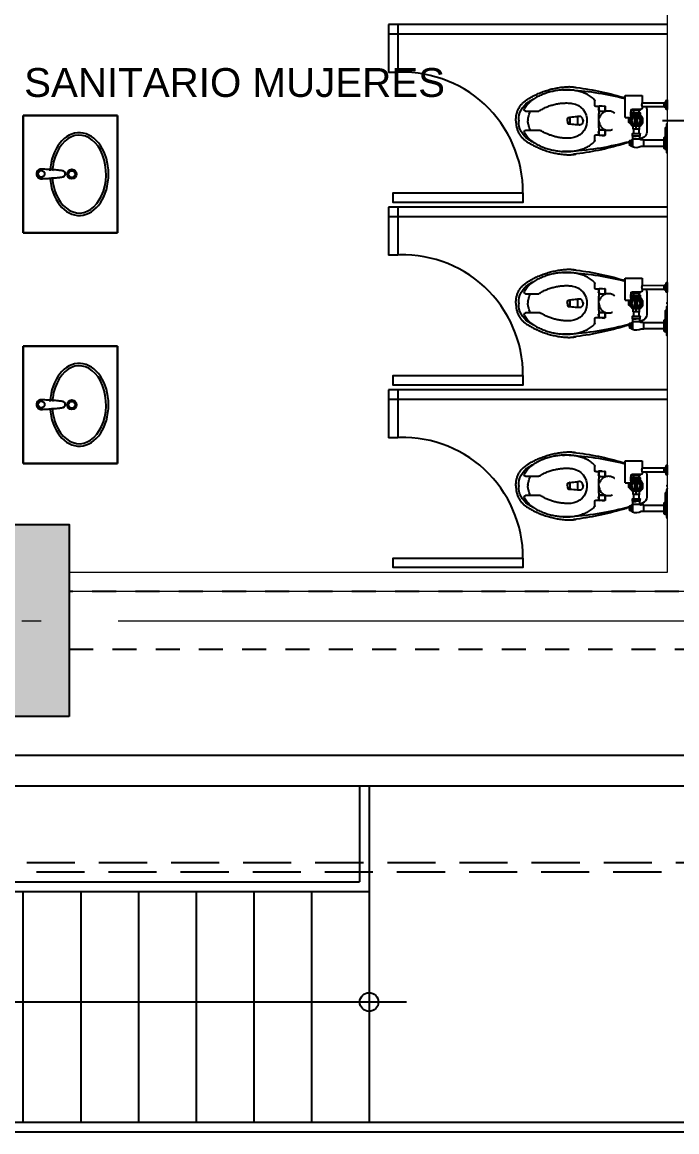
# Model space of a CAD drawing. Header units: metres. Extents: x -22 to 564, y 0 to 143.
# Drawn here: x 312.54 to 315.95, y 31.37 to 37.14 of the extents above; entities that cross this region are included whole.
import ezdxf

# ---------------------------------------------------------------- set-up
doc = ezdxf.new("R2010")
doc.units = ezdxf.units.M
for name, pattern in [('EJES630', [6.3, 5.5, -0.4, 0, -0.4]), ('XREF 3N NEURO-ONCOLOGIA$0$DASHED2', [0.375, 0.25, -0.125]), ('XREF 3N NEURO-ONCOLOGIA$0$HIDDEN2', [0.1875, 0.125, -0.0625])]:
    doc.linetypes.add(name, pattern=pattern)
doc.layers.add('EJES', color=11, linetype='EJES630', lineweight=0)
doc.layers.add('XREF 3N NEURO-ONCOLOGIA$0$MUROS DE TABLAROCA', color=150, linetype='Continuous', lineweight=13)
for name, color, linetype in [('TEXTO', 7, 'Continuous'), ('XREF 3N NEURO-ONCOLOGIA$0$-CG-M-WALL', 7, 'Continuous'), ('XREF 3N NEURO-ONCOLOGIA$0$CANCELES', 1, 'Continuous'), ('XREF 3N NEURO-ONCOLOGIA$0$COLUMNAS', 6, 'Continuous'), ('XREF 3N NEURO-ONCOLOGIA$0$CONTRAVENTEOS', 6, 'XREF 3N NEURO-ONCOLOGIA$0$HIDDEN2'), ('XREF 3N NEURO-ONCOLOGIA$0$ELEVADOR Y ESC', 8, 'Continuous'), ('XREF 3N NEURO-ONCOLOGIA$0$LAMINA MULTIPERFORADA', 9, 'Continuous'), ('XREF 3N NEURO-ONCOLOGIA$0$MOBILIARIO FIJO', 40, 'Continuous'), ('XREF 3N NEURO-ONCOLOGIA$0$NOVIDESA', 11, 'Continuous')]:
    doc.layers.add(name, color=color, linetype=linetype)
doc.styles.add('100 LOCALES 25', font='arial.ttf', dxfattribs={"height": 0.25})

# ---------------------------------------------------------------- blocks, each defined once
blk = doc.blocks.new('XREF 3N NEURO-ONCOLOGIA$0$C-1')
at = {"layer": 'XREF 3N NEURO-ONCOLOGIA$0$-CG-M-WALL', "true_color": 0x636466}
h = blk.add_hatch(color=251, dxfattribs=at)
h.dxf.hatch_style = 1
h.paths.add_polyline_path([(-0.5, -0.5), (-0.5, 0.5), (0.5, 0.5), (0.5, -0.5)])
blk.add_lwpolyline([(-0.5, -0.5), (-0.5, 0.5), (0.5, 0.5), (0.5, -0.5)], close=True)
blk = doc.blocks.new('XREF 3N NEURO-ONCOLOGIA$0$XR-00$0$TZF-1-310')
for p, q in [((0, 0.0034), (0, -0.0034)), ((0.107, 0), (0.0582, 0)), ((-0.0197, -0.0022), (-0.0141, -0.0008)), ((-0.0034, 0), (0.0034, 0)), ((0.0575, -0.0007), (0.0576, -0.0026)), ((0.0575, -0.0007), (0.1078, -0.0007)), ((0.0585, -0.0037), (0.069, -0.0067)), ((0.069, -0.0067), (0.0964, -0.0067)), ((0.0705, -0.0086), (0.0708, -0.0154)), ((0.0708, -0.0154), (0.0946, -0.0154)), ((0.0736, -0.1306), (0.0736, -0.0154)), ((0.0918, -0.0155), (0.0917, -0.1306)), ((0.0946, -0.0154), (0.0948, -0.0086)), ((0.0964, -0.0067), (0.1066, -0.0038)), ((0.1072, 0), (0.107, 0)), ((0.1078, -0.0025), (0.1078, -0.0007)), ((-0.0587, -0.1062), (-0.0589, -0.1062)), ((0.0587, -0.1062), (-0.0587, -0.1062)), ((0.0587, -0.1062), (0.0589, -0.1062)), ((-0.0958, -0.1423), (-0.0805, -0.1423)), ((-0.082, -0.1612), (-0.0802, -0.1612)), ((-0.082, -0.1612), (-0.0815, -0.1789)), ((-0.0805, -0.1423), (-0.08, -0.1433)), ((-0.0805, -0.1423), (-0.0801, -0.1593)), ((-0.0802, -0.1612), (-0.0801, -0.1682)), ((-0.0801, -0.1593), (-0.08, -0.1645)), ((-0.0801, -0.1682), (-0.08, -0.1743)), ((-0.08, -0.1433), (-0.08, -0.1403)), ((-0.08, -0.1403), (-0.0684, -0.1403)), ((-0.08, -0.1433), (-0.08, -0.1809)), ((-0.08, -0.1645), (-0.08, -0.1732)), ((-0.0663, -0.1424), (-0.0663, -0.1461)), ((-0.0446, -0.1606), (-0.0284, -0.1606)), ((-0.0233, -0.1591), (-0.0175, -0.145)), ((-0.0175, -0.1762), (-0.0233, -0.1621)), ((-0.0175, -0.165), (-0.0175, -0.1562)), ((-0.0174, -0.1563), (-0.0174, -0.1649)), ((-0.0154, -0.1429), (-0.0019, -0.1373)), ((-0.013, -0.1295), (-0.013, -0.1264)), ((-0.013, -0.1295), (-0.013, -0.1336)), ((-0.0127, -0.1264), (-0.0127, -0.1292)), ((-0.0086, -0.1264), (-0.0086, -0.1292)), ((-0.004, -0.1264), (-0.004, -0.1292)), ((0.0024, -0.1373), (0.0149, -0.1425)), ((0.0044, -0.1264), (0.0044, -0.1292)), ((0.009, -0.1264), (0.009, -0.1292)), ((0.0101, -0.1336), (0.0245, -0.1336)), ((0.0131, -0.1264), (0.0131, -0.1292)), ((0.0134, -0.1336), (0.0134, -0.1264)), ((0.0178, -0.1563), (0.0178, -0.1649)), ((0.0179, -0.145), (0.0233, -0.1579)), ((0.0179, -0.165), (0.0179, -0.1562)), ((0.0238, -0.1621), (0.0182, -0.1757)), ((0.027, -0.1406), (0.0268, -0.1376)), ((0.0276, -0.1396), (0.0276, -0.1521)), ((0.0276, -0.1431), (0.0287, -0.1431)), ((0.0276, -0.1781), (0.0276, -0.1691)), ((0.0276, -0.1691), (0.0276, -0.1816)), ((0.0287, -0.1431), (0.0294, -0.1781)), ((0.0287, -0.1431), (0.0292, -0.1439)), ((0.0296, -0.1701), (0.0292, -0.1439)), ((0.0292, -0.1439), (0.0294, -0.1439)), ((0.0294, -0.1439), (0.0298, -0.1431)), ((0.0294, -0.1439), (0.03, -0.1773)), ((0.0298, -0.1773), (0.0296, -0.1701)), ((0.0304, -0.1781), (0.0298, -0.1431)), ((0.0298, -0.1431), (0.03, -0.1431)), ((0.03, -0.1431), (0.0306, -0.1781)), ((0.03, -0.1431), (0.03, -0.1431)), ((0.03, -0.1431), (0.0304, -0.1439)), ((0.0304, -0.1439), (0.0308, -0.1622)), ((0.0304, -0.1439), (0.0306, -0.1439)), ((0.0306, -0.1439), (0.031, -0.1433)), ((0.0306, -0.1439), (0.0308, -0.1498)), ((0.0308, -0.1498), (0.0309, -0.1593)), ((0.0308, -0.1622), (0.0309, -0.1703)), ((0.0309, -0.1593), (0.0309, -0.1605)), ((0.0309, -0.1605), (0.0309, -0.162)), ((0.0309, -0.162), (0.031, -0.1637)), ((0.0309, -0.1703), (0.0309, -0.1724)), ((0.0732, -0.1305), (0.0664, -0.1305)), ((0.131, -0.1305), (0.0921, -0.1305)), ((0.131, -0.2187), (0.131, -0.1305)), ((-0.1331, -0.1809), (-0.1338, -0.1805)), ((-0.1331, -0.181), (-0.1331, -0.181)), ((-0.1331, -0.181), (-0.133, -0.181)), ((-0.133, -0.181), (-0.1329, -0.181)), ((-0.1329, -0.1837), (-0.133, -0.1814)), ((-0.133, -0.1814), (-0.0996, -0.1814)), ((-0.1329, -0.181), (-0.1319, -0.181)), ((-0.1329, -0.1837), (-0.0999, -0.1837)), ((-0.1302, -0.1867), (-0.1329, -0.1837)), ((-0.1319, -0.181), (-0.1269, -0.1809)), ((-0.1026, -0.1867), (-0.1302, -0.1867)), ((-0.1302, -0.1867), (-0.1301, -0.1933)), ((-0.1287, -0.1946), (-0.104, -0.1946)), ((-0.1269, -0.1809), (-0.1141, -0.1807)), ((-0.1141, -0.1807), (-0.1105, -0.1806)), ((-0.1109, -0.1952), (-0.1109, -0.1949)), ((-0.1105, -0.1806), (-0.1008, -0.1805)), ((-0.1028, -0.1933), (-0.1026, -0.1867)), ((-0.0999, -0.1837), (-0.1026, -0.1867)), ((-0.1008, -0.1805), (-0.1002, -0.1805)), ((-0.0998, -0.1814), (-0.0999, -0.1837)), ((-0.0996, -0.1805), (-0.0989, -0.1809)), ((-0.0996, -0.1814), (-0.0989, -0.181)), ((-0.0958, -0.1789), (-0.0815, -0.1789)), ((-0.0815, -0.1789), (-0.0807, -0.1775)), ((-0.0807, -0.1775), (-0.0806, -0.1775)), ((-0.0806, -0.1775), (-0.08, -0.1785)), ((-0.08, -0.1732), (-0.08, -0.1742)), ((-0.08, -0.1809), (-0.0684, -0.1809)), ((-0.0663, -0.1789), (-0.0663, -0.1751)), ((-0.0446, -0.1751), (-0.0446, -0.1777)), ((-0.0446, -0.1777), (-0.0229, -0.1776)), ((-0.0154, -0.1783), (-0.0013, -0.1842)), ((-0.0126, -0.1946), (-0.0126, -0.1919)), ((-0.0075, -0.1946), (-0.0075, -0.1919)), ((-0.0031, -0.1946), (-0.0031, -0.1919)), ((0.0022, -0.1839), (0.0158, -0.1783)), ((0.0058, -0.1946), (0.0058, -0.1919)), ((0.0097, -0.1946), (0.0097, -0.1919)), ((0.0101, -0.1876), (0.0245, -0.1876)), ((0.0134, -0.1919), (0.0134, -0.1876)), ((0.0134, -0.1946), (0.0134, -0.1919)), ((0.0162, -0.2187), (0.0162, -0.1879)), ((0.0162, -0.1879), (0.021, -0.1879)), ((0.0162, -0.2187), (0.131, -0.2187)), ((0.0201, -0.1879), (0.0205, -0.1876)), ((0.0209, -0.1879), (0.0213, -0.1876)), ((0.0267, -0.1839), (0.027, -0.1806)), ((0.0294, -0.1781), (0.0276, -0.1781)), ((0.0294, -0.1781), (0.0298, -0.1773)), ((0.0298, -0.1773), (0.03, -0.1773)), ((0.03, -0.1773), (0.0304, -0.1781)), ((0.0304, -0.1781), (0.0306, -0.1781)), ((0.0306, -0.1781), (0.031, -0.1774)), ((0.0517, -0.1879), (0.0554, -0.1879)), ((-0.0763, -0.3379), (-0.0765, -0.3256)), ((-0.0763, -0.3255), (-0.0763, -0.3536)), ((-0.0729, -0.3219), (-0.0727, -0.3219)), ((-0.0726, -0.3219), (-0.0679, -0.3219)), ((-0.0509, -0.3222), (-0.0726, -0.3219)), ((-0.0679, -0.3219), (-0.0561, -0.3219)), ((-0.0561, -0.3219), (-0.0511, -0.3219)), ((-0.0481, -0.353), (-0.0473, -0.326)), ((-0.0476, -0.3384), (-0.0479, -0.353)), ((0.0476, -0.3381), (0.0475, -0.3258)), ((0.0476, -0.3258), (0.0476, -0.353)), ((0.0511, -0.3221), (0.0512, -0.3221)), ((0.0513, -0.3221), (0.0561, -0.3221)), ((0.0731, -0.3224), (0.0513, -0.3221)), ((0.0561, -0.3221), (0.0679, -0.3221)), ((0.0679, -0.3221), (0.0729, -0.3221)), ((0.0759, -0.3542), (0.0767, -0.3262)), ((0.0763, -0.3386), (0.0761, -0.3539)), ((-0.1069, -0.3779), (-0.1063, -0.3779)), ((-0.1047, -0.377), (-0.1046, -0.3768)), ((-0.1029, -0.3758), (-0.1024, -0.3758)), ((-0.1024, -0.3758), (-0.0787, -0.3758)), ((-0.0763, -0.3536), (-0.056, -0.3539)), ((-0.0761, -0.3536), (-0.0761, -0.3536)), ((-0.0752, -0.3536), (-0.0761, -0.3536)), ((-0.0761, -0.3536), (-0.0761, -0.3538)), ((-0.0761, -0.3538), (-0.0761, -0.3539)), ((-0.0735, -0.3627), (-0.0761, -0.3539)), ((-0.0752, -0.3536), (-0.0752, -0.3536)), ((-0.0752, -0.3536), (-0.0729, -0.3536)), ((-0.0742, -0.3721), (-0.0742, -0.3698)), ((-0.0735, -0.3636), (-0.0735, -0.3598)), ((-0.0693, -0.3562), (-0.056, -0.3563)), ((-0.056, -0.353), (-0.0373, -0.353)), ((-0.056, -0.353), (-0.056, -0.3563)), ((-0.0364, -0.3539), (-0.0364, -0.3562)), ((0.0364, -0.3562), (0.0364, -0.3539)), ((0.0373, -0.353), (0.0551, -0.353)), ((0.056, -0.3539), (0.056, -0.3562)), ((0.056, -0.3539), (0.0759, -0.3542)), ((0.0761, -0.3541), (0.0735, -0.3629)), ((0.0735, -0.3598), (0.0735, -0.3636)), ((0.0742, -0.3698), (0.0742, -0.3721)), ((0.0761, -0.3539), (0.0759, -0.3539)), ((0.0761, -0.354), (0.0761, -0.3539)), ((0.0761, -0.3541), (0.0761, -0.354)), ((0.0787, -0.3758), (0.1024, -0.3758)), ((0.1024, -0.3758), (0.1029, -0.3758)), ((0.1069, -0.3779), (0.1052, -0.3779)), ((-0.0026, -0.4379), (-0.0058, -0.4387)), ((0.0058, -0.4387), (-0.0058, -0.4387)), ((0.0026, -0.4379), (0.0058, -0.4387)), ((-0.0907, -0.5014), (-0.0907, -0.5014)), ((0.0216, -0.4666), (-0.0216, -0.4666)), ((0.0181, -0.5057), (-0.0181, -0.5057)), ((-0.0176, -0.5057), (-0.0171, -0.5081)), ((0, -0.5182), (0, -0.5191)), ((0.0176, -0.5057), (0.0171, -0.5081)), ((-0.0501, -0.6597), (-0.0501, -0.7362)), ((0.0501, -0.7362), (0.0501, -0.6674)), ((-0.0062, -0.724), (0, -0.724)), ((0.0062, -0.724), (0, -0.724))]:
    blk.add_line(p, q)
for points in [[(-0.169, -0.0008), (-0.1688, 0)], [(-0.1688, 0), (-0.0143, 0)], [(-0.169, -0.0008), (-0.1634, -0.0022)], [(-0.1686, -0.0008), (-0.0145, -0.0008)], [(-0.1634, -0.0022), (-0.0197, -0.0022)], [(-0.152, -0.0025), (-0.1464, -0.0081)], [(-0.1473, -0.013), (-0.1477, -0.0069)], [(-0.1452, -0.015), (-0.0876, -0.015)], [(-0.145, -0.0087), (-0.0382, -0.0087)], [(-0.0855, -0.013), (-0.0853, -0.0087)], [(-0.0367, -0.0081), (-0.0312, -0.0025)], [(-0.0141, -0.0008), (-0.0143, 0)], [(-0.1318, -0.1231), (-0.1338, -0.1231), (-0.1338, -0.135)], [(-0.101, -0.1231), (-0.099, -0.1231), (-0.099, -0.135)], [(-0.0967, -0.1399), (-0.0965, -0.1403)], [(-0.0958, -0.1412), (-0.0958, -0.1789), (-0.0958, -0.1799)], [(-0.0807, -0.1775), (-0.0811, -0.168), (-0.0812, -0.1612)], [(-0.0446, -0.1461), (-0.0446, -0.1435), (-0.0228, -0.1434)], [(-0.0149, -0.1632), (-0.0149, -0.1579), (-0.0132, -0.1579), (-0.0132, -0.1598), (-0.0116, -0.1598), (-0.0116, -0.1579), (-0.0099, -0.1579), (-0.0099, -0.1632), (-0.0116, -0.1632), (-0.0116, -0.1613), (-0.0132, -0.1613), (-0.0132, -0.1632), (-0.0149, -0.1632)], [(-0.0137, -0.1355), (-0.0135, -0.1336), (-0.0096, -0.1336)], [(-0.0074, -0.1618), (-0.0045, -0.1618), (-0.0045, -0.1632), (-0.0091, -0.1632), (-0.0091, -0.1579), (-0.0045, -0.1579), (-0.0045, -0.1593), (-0.0074, -0.1593), (-0.0074, -0.1618)], [(-0.0074, -0.1612), (-0.005, -0.1612), (-0.005, -0.1599)], [(-0.0039, -0.1579), (-0.0023, -0.1579), (-0.0023, -0.1618), (-0.0002, -0.1618), (-0.0002, -0.1632), (-0.0039, -0.1632), (-0.0039, -0.1579)], [(-0.0008, -0.1579), (0.0008, -0.1579), (0.0018, -0.1612), (0.0027, -0.1579), (0.0043, -0.1579), (0.0027, -0.1632), (0.0008, -0.1632), (-0.0008, -0.1579)], [(0.0064, -0.1618), (0.0093, -0.1618), (0.0093, -0.1632), (0.0048, -0.1632), (0.0048, -0.1579), (0.0093, -0.1579), (0.0093, -0.1593), (0.0064, -0.1593), (0.0064, -0.1618)], [(0.0064, -0.1612), (0.0089, -0.1612), (0.0089, -0.1599)], [(0.0097, -0.1632), (0.0114, -0.1606), (0.0097, -0.1579), (0.0116, -0.1579), (0.0124, -0.1592), (0.0132, -0.1579), (0.0151, -0.1579), (0.0134, -0.1606), (0.0151, -0.1632), (0.0132, -0.1632), (0.0124, -0.1619), (0.0116, -0.1632), (0.0097, -0.1632)], [(0.053, -0.1489), (0.053, -0.1417), (0.0573, -0.1417), (0.0573, -0.1384), (0.0587, -0.1384), (0.0587, -0.1828), (0.0573, -0.1828), (0.0573, -0.1795), (0.053, -0.1795), (0.053, -0.1723), (0.0573, -0.1723), (0.0573, -0.1489), (0.053, -0.1489), (0.053, -0.1723)], [(0.0587, -0.1833), (0.0594, -0.1793), (0.0599, -0.1585), (0.0594, -0.1419), (0.059, -0.1387), (0.0587, -0.1379)], [(-0.0965, -0.1805), (-0.1363, -0.1805)], [(-0.133, -0.1814), (-0.1338, -0.1814), (-0.1331, -0.181), (-0.1331, -0.1809), (-0.1331, -0.1809), (-0.1331, -0.1809), (-0.1331, -0.1809), (-0.1331, -0.1809), (-0.1331, -0.1808), (-0.1331, -0.1808), (-0.1331, -0.1808), (-0.133, -0.1808), (-0.133, -0.1808), (-0.1329, -0.1808), (-0.1329, -0.1808), (-0.1328, -0.1808), (-0.1326, -0.1808), (-0.1322, -0.1808), (-0.1313, -0.1808), (-0.1297, -0.1807), (-0.1275, -0.1807), (-0.1236, -0.1806), (-0.1168, -0.1806), (-0.1117, -0.1805), (-0.1093, -0.1805), (-0.1093, -0.1805)], [(-0.0989, -0.1809), (-0.0989, -0.1809), (-0.0989, -0.1809), (-0.0989, -0.1809), (-0.0989, -0.1809), (-0.0989, -0.1809), (-0.099, -0.1809), (-0.099, -0.1809), (-0.099, -0.1809), (-0.099, -0.1809), (-0.0992, -0.1809), (-0.0998, -0.1809), (-0.1026, -0.181), (-0.1045, -0.181), (-0.1092, -0.1811), (-0.1162, -0.1812), (-0.1277, -0.1813), (-0.1297, -0.1813), (-0.1314, -0.1814), (-0.1325, -0.1814), (-0.1332, -0.1814), (-0.1334, -0.1814)], [(-0.1219, -0.1952), (-0.1219, -0.1949)], [(0.0212, -0.188), (0.0212, -0.1879), (0.0514, -0.1879), (0.0514, -0.1879)]]:
    blk.add_lwpolyline(points)
for points in [[(-0.1318, -0.015), (-0.101, -0.015), (-0.101, -0.1231), (-0.1318, -0.1231)], [(-0.0663, -0.1461), (-0.0446, -0.1461), (-0.0446, -0.1751), (-0.0663, -0.1751)], [(-0.013, -0.1264), (0.0134, -0.1264), (0.0134, -0.1292), (-0.013, -0.1292)], [(0.031, -0.1814), (0.0417, -0.1814), (0.0417, -0.1398), (0.031, -0.1398)], [(0.031, -0.1399), (0.0372, -0.1399), (0.0372, -0.1487), (0.031, -0.1487)], [(0.031, -0.1517), (0.0372, -0.1517), (0.0372, -0.1694), (0.031, -0.1694)], [(0.031, -0.1725), (0.0372, -0.1725), (0.0372, -0.1813), (0.031, -0.1813)], [(0.0417, -0.1455), (0.053, -0.1455), (0.053, -0.1757), (0.0417, -0.1757)], [(-0.0131, -0.1919), (0.0135, -0.1919), (0.0135, -0.1946), (-0.0131, -0.1946)], [(-0.0073, -0.1946), (0.0077, -0.1946), (0.0077, -0.2007), (-0.0073, -0.2007)]]:
    blk.add_lwpolyline(points, close=True)
for radius in [0.0287, 0.0208, 0.0206]:
    blk.add_circle((0.0002, -0.1606), radius)
at = {"linetype": 'XREF 3N NEURO-ONCOLOGIA$0$HIDDEN2', "ltscale": 0.25}
blk.add_circle((0, -0.305), 0.05, dxfattribs=at)
for centre, radius, start, end in [((0.0582, -0.0007), 0.000699, 90.95277, 179.98844), ((-0.1685, 0.0038), 0.0046, 263.59467, 268.45589), ((-0.1529, -0.0035), 0.00135, 45.0725, 87.18005), ((-0.1452, -0.0129), 0.0021, 183, 270), ((-0.145, -0.0067), 0.00204, 225, 270), ((-0.0876, -0.0129), 0.0021, 270, 357), ((-0.0382, -0.0067), 0.00204, 270, 315), ((-0.0302, -0.0035), 0.00137, 94.72272, 134.74142), ((-0.0146, 0.0033), 0.00404, 271.14866, 276.87914), ((0.059, -0.0024), 0.0014, 186.73492, 251.23129), ((0.0685, -0.0087), 0.00201, 2.8263, 77.30626), ((0.0968, -0.0087), 0.00201, 102.67221, 177.17047), ((0.1064, -0.0024), 0.00142, 280.21822, 357.71478), ((0.1071, -0.0007), 0.000699, 359.99635, 84.9523), ((-0.0589, -0.1386), 0.0324, 90, 162.44179), ((0.0589, -0.1386), 0.0324, 63.07562, 90), ((-0.0899, -0.1604), 0.0506, 150.37925, 203.38768), ((-0.0976, -0.135), 0.0014, 180, 202.38544), ((-0.1465, -0.1622), 0.0546, 24.14172, 29.23608), ((-0.0951, -0.1399), 0.00152, 197.70051, 241.61788), ((1.4324, -0.6105), 1.5966, 162.4445, 162.94849), ((1.4324, -0.6105), 1.5966, 162.44179, 162.4445), ((0.3455, -0.1572), 0.4265, 180.5403, 182.73096), ((-0.0684, -0.1424), 0.0021, 0, 90), ((0.0002, -0.1606), 0.0342, 112.68229, 150.08645), ((0.0002, -0.1606), 0.0338, 113.03003, 149.60721), ((-0.0196, -0.1606), 0.00402, 157.49993, 202.50007), ((-0.0138, -0.1466), 0.00402, 112.49993, 157.50007), ((0.0002, -0.3691), 0.2137, 85.25656, 94.74344), ((0.0002, 0.0479), 0.2137, 265.25656, 274.74344), ((0.0002, -0.3691), 0.2136, 85.28419, 94.71581), ((0.0002, 0.0479), 0.2136, 265.28419, 274.71579), ((-0.0048, -0.1633), 0.00333, 92.771, 141.15456), ((0.0002, -0.1412), 0.00442, 60.02508, 118.41746), ((0.009, -0.1633), 0.00333, 92.771, 141.15456), ((0.0002, -0.1606), 0.0342, 51.96009, 67.31771), ((0.003, -0.1564), 0.0287, 52.4204, 68.73168), ((0.0139, -0.1468), 0.00445, 24.00759, 75.65245), ((0.0193, -0.1605), 0.00473, 339.55346, 33.71095), ((0.0206, -0.1386), 0.00627, 9.35406, 51.77107), ((0.0206, -0.1386), 0.00627, 9.35406, 51.77107), ((0.0324, -0.1366), 0.00562, 189.38339, 212.17133), ((-0.0002, -0.1608), 0.0347, 30.44518, 36.74674), ((0.003, -0.1588), 0.0304, 29.70178, 36.04184), ((0.0664, -0.1382), 0.00771, 89.9605, 177.62529), ((0.0827, -0.0413), 0.0897, 263.96493, 276.04455), ((1.4324, -0.6105), 1.5966, 164.90366, 175.99719), ((-0.1287, -0.1933), 0.00134, 181.5, 270), ((-0.1216, -0.1949), 0.000343, 129.53376, 173.6561), ((-0.1216, -0.1952), 0.000336, 184.20261, 265.60704), ((-0.1164, -0.1279), 0.0678, 265.60708, 274.39296), ((1.2435, -0.6427), 1.4264, 162.77355, 163.11867), ((1.2567, -0.6451), 1.4396, 161.76439, 162.83688), ((-0.1112, -0.1952), 0.000336, 274.39296, 0), ((-0.1113, -0.1949), 0.000384, 6.4023, 46.33892), ((-0.1041, -0.1933), 0.00132, 272.56001, 359.51881), ((-0.0953, -0.1812), 0.0014, 109.98402, 146.49487), ((-0.0684, -0.1788), 0.0021, 269.92172, 358.00948), ((0.0002, -0.1606), 0.0342, 209.89818, 247.19564), ((0.0002, -0.1606), 0.0338, 210.39279, 246.96997), ((-0.0138, -0.1746), 0.00402, 202.49993, 244.67813), ((0.0002, -0.1803), 0.00418, 247.96015, 298.51568), ((0.0002, -0.1606), 0.0338, 293.03003, 298.24303), ((-0.001, -0.1578), 0.0373, 292.84038, 297.39367), ((0.0141, -0.1745), 0.00418, 292.93282, 343.68128), ((0.0361, -0.0373), 0.1513, 264.24673, 275.90844), ((0.0206, -0.1826), 0.00627, 308.22298, 348.27509), ((0.0206, -0.1826), 0.00627, 308.22298, 348.27509), ((0.0326, -0.1847), 0.00586, 147.9912, 172.48664), ((0.0023, -0.1619), 0.0318, 322.80694, 330.75749), ((0.0148, -0.1706), 0.0161, 322.84482, 332.23848), ((0.0551, -0.1842), 0.0037, 273.98901, 13.14657), ((-1.4324, -0.6105), 1.5966, 4.00281, 14.2041), ((-1.2567, -0.6451), 1.4396, 17.13029, 17.23052), ((-1.2427, -0.6426), 1.4255, 16.84085, 17.20043), ((-1.2427, -0.6426), 1.4255, 6.24845, 16.82993), ((1.2435, -0.6427), 1.4264, 163.23339, 173.74638), ((-0.0729, -0.3255), 0.00364, 90, 180.81846), ((-0.0727, -0.3255), 0.00364, 89.18154, 180), ((-0.0511, -0.3255), 0.00364, 26.42896, 90), ((-0.0509, -0.3259), 0.00364, 358.36309, 89.18154), ((0.0511, -0.3258), 0.00364, 90, 180.81846), ((0.0513, -0.3258), 0.00364, 89.18154, 180), ((0.0729, -0.3258), 0.00364, 26.42896, 90), ((0.073, -0.3261), 0.00364, 358.36309, 89.18154), ((-0.0034, -0.496), 0.1575, 131.72578, 132.33041), ((-0.1069, -0.3799), 0.00196, 89.36731, 131.09904), ((-0.1063, -0.3761), 0.00184, 269.34634, 330.64924), ((-0.1029, -0.3777), 0.00195, 90.41115, 151.56149), ((-0.0787, -0.3712), 0.00455, 270, 0), ((-0.0752, -0.3536), 0.00091, 180.81846, 196.14434), ((-0.0373, -0.3539), 0.00091, 0, 90), ((-0.0004, -12.4585), 12.1022, 89.8216, 90.17503), ((0.0373, -0.3539), 0.00091, 90, 180), ((0.0551, -0.3539), 0.00091, 0, 90), ((0.0469, 2.1477), 2.504, 270.18747, 270.51409), ((0.0787, -0.3712), 0.00455, 180, 270), ((0.0752, -0.3539), 0.00091, 343.85566, 359.18154), ((0.1029, -0.3777), 0.00195, 28.43856, 89.5888), ((0.1069, -0.3799), 0.00198, 49.08747, 90.44618), ((0.0044, -0.4948), 0.156, 47.66816, 48.27718), ((0.0001, -0.5079), 0.091, 9.25476, 175.93872), ((-0.0014, -0.4367), 0.000598, 317.93231, 342.97756), ((0.0014, -0.4367), 0.000597, 196.98716, 222.10296), ((0.1315, -0.5194), 0.2925, 175.9969, 184.86153), ((0.519, -0.4383), 0.5413, 182.99671, 187.14397), ((-0.0006, -0.5183), 0.000937, 263.43647, 309.87119), ((0.0006, -0.5183), 0.000937, 230.12881, 276.56353), ((-0.5069, -0.4394), 0.5292, 352.80856, 357.05076), ((-0.1315, -0.5194), 0.2925, 355.01238, 4.0031), ((-0.0574, -0.6597), 0.00728, 0, 37.06704), ((0.0574, -0.6674), 0.00728, 142.01524, 180), ((0.252, -0.4971), 0.415, 208.35506, 213.00938), ((-0.0062, -0.6649), 0.1071, 213.00938, 272.18614), ((-0.0574, -0.7362), 0.00728, 238.43813, 0), ((0.0197, -0.5584), 0.1676, 245.38452, 256.76211), ((0.0197, -0.5584), 0.1676, 256.76211, 258.28049), ((0.0197, -0.5584), 0.1676, 258.28049, 261.11573), ((0.0062, -0.6649), 0.1071, 267.81386, 326.99062), ((-0.0197, -0.5584), 0.1676, 278.88427, 281.71951), ((-0.0197, -0.5584), 0.1676, 281.71951, 283.23789), ((-0.0197, -0.5584), 0.1676, 283.23789, 294.61548), ((0.0574, -0.7362), 0.00728, 180, 301.56187), ((-0.252, -0.4971), 0.415, 326.99062, 331.71007), ((0, -0.8279), 0.056, 90, 92.18614), ((0, -0.8279), 0.056, 87.81386, 90)]:
    blk.add_arc(centre, radius, start, end)
blk.add_ellipse((0.1105, -0.4263), major_axis=(-0.0713, 0.1429), ratio=0.110156, start_param=-1.280538, end_param=-1.272211)
for points, knots in [([(-0.0612, -0.7424), (-0.0685, -0.7379), (-0.0756, -0.7332), (-0.0857, -0.7253), (-0.089, -0.7226), (-0.0953, -0.7167), (-0.0982, -0.7136), (-0.1066, -0.7038), (-0.1115, -0.6969), (-0.1204, -0.6826), (-0.1244, -0.6752), (-0.1318, -0.6599), (-0.1351, -0.6521), (-0.1411, -0.6361), (-0.1438, -0.628), (-0.1487, -0.6117), (-0.1509, -0.6035), (-0.1546, -0.5869), (-0.1562, -0.5785), (-0.1585, -0.5616), (-0.1593, -0.5532), (-0.1603, -0.5364), (-0.1605, -0.528), (-0.1603, -0.5112), (-0.1599, -0.5028), (-0.1585, -0.4902), (-0.158, -0.486), (-0.1566, -0.4776), (-0.1558, -0.4734), (-0.153, -0.4608), (-0.1507, -0.4526), (-0.1467, -0.4403), (-0.1453, -0.4363), (-0.1431, -0.4303), (-0.1423, -0.4283), (-0.1407, -0.4243), (-0.1398, -0.4224), (-0.1371, -0.4165), (-0.1352, -0.4127), (-0.1311, -0.4053), (-0.1288, -0.4017), (-0.1239, -0.3948), (-0.1212, -0.3915), (-0.1155, -0.3853), (-0.1125, -0.3823), (-0.1094, -0.3795)], [0, 0, 0, 0, 0.0625, 0.0625, 0.09375, 0.09375, 0.125, 0.125, 0.1875, 0.1875, 0.25, 0.25, 0.3125, 0.3125, 0.375, 0.375, 0.4375, 0.4375, 0.5, 0.5, 0.5625, 0.5625, 0.625, 0.625, 0.6875, 0.6875, 0.71875, 0.71875, 0.75, 0.75, 0.8125, 0.8125, 0.84375, 0.84375, 0.859375, 0.859375, 0.875, 0.875, 0.90625, 0.90625, 0.9375, 0.9375, 0.96875, 0.96875, 1, 1, 1, 1]), ([(-0.0742, -0.3698), (-0.0742, -0.3695), (-0.0741, -0.3691), (-0.074, -0.3682), (-0.0739, -0.3678), (-0.0737, -0.3667), (-0.0737, -0.3661), (-0.0735, -0.3649), (-0.0735, -0.3643), (-0.0735, -0.3636)], [0, 0, 0, 0, 0.25, 0.25, 0.5, 0.5, 0.75, 0.75, 1, 1, 1, 1]), ([(-0.0735, -0.3598), (-0.0735, -0.3595), (-0.0735, -0.3593), (-0.0734, -0.3588), (-0.0733, -0.3586), (-0.0731, -0.3582), (-0.073, -0.358), (-0.0727, -0.3576), (-0.0725, -0.3574), (-0.0721, -0.357), (-0.0719, -0.3569), (-0.0715, -0.3566), (-0.0712, -0.3565), (-0.0707, -0.3564), (-0.0704, -0.3563), (-0.0699, -0.3562), (-0.0696, -0.3562), (-0.0693, -0.3562)], [0, 0, 0, 0, 0.125, 0.125, 0.25, 0.25, 0.375, 0.375, 0.5, 0.5, 0.625, 0.625, 0.75, 0.75, 0.875, 0.875, 1, 1, 1, 1]), ([(0.1094, -0.3795), (0.1157, -0.3852), (0.1214, -0.3914), (0.1313, -0.4052), (0.1354, -0.4126), (0.1398, -0.4224), (0.1407, -0.4244), (0.1423, -0.4283), (0.1431, -0.4303), (0.1454, -0.4363), (0.1468, -0.4404), (0.1507, -0.4527), (0.153, -0.4609), (0.1567, -0.4775), (0.1581, -0.4858), (0.1599, -0.5026), (0.1603, -0.5111), (0.1605, -0.5281), (0.1603, -0.5367), (0.1592, -0.5537), (0.1584, -0.5622), (0.1561, -0.5789), (0.1546, -0.5872), (0.1508, -0.6037), (0.1487, -0.6119), (0.1438, -0.6281), (0.1411, -0.6361), (0.135, -0.6521), (0.1317, -0.66), (0.1244, -0.6753), (0.1203, -0.6828), (0.1136, -0.6936), (0.1112, -0.6971), (0.1062, -0.704), (0.1035, -0.7074), (0.0979, -0.7139), (0.095, -0.717), (0.0888, -0.7228), (0.0856, -0.7255), (0.0756, -0.7332), (0.0684, -0.7379), (0.0612, -0.7424)], [0, 0, 0, 0, 0.0625, 0.0625, 0.125, 0.125, 0.140625, 0.140625, 0.15625, 0.15625, 0.1875, 0.1875, 0.25, 0.25, 0.3125, 0.3125, 0.375, 0.375, 0.4375, 0.4375, 0.5, 0.5, 0.5625, 0.5625, 0.625, 0.625, 0.6875, 0.6875, 0.75, 0.75, 0.8125, 0.8125, 0.84375, 0.84375, 0.875, 0.875, 0.90625, 0.90625, 0.9375, 0.9375, 1, 1, 1, 1]), ([(0.0693, -0.3562), (0.0696, -0.3562), (0.0699, -0.3562), (0.0704, -0.3563), (0.0707, -0.3564), (0.0712, -0.3565), (0.0715, -0.3566), (0.0719, -0.3569), (0.0721, -0.357), (0.0725, -0.3574), (0.0727, -0.3576), (0.073, -0.358), (0.0731, -0.3582), (0.0733, -0.3586), (0.0734, -0.3588), (0.0735, -0.3593), (0.0735, -0.3595), (0.0735, -0.3598)], [0, 0, 0, 0, 0.125, 0.125, 0.25, 0.25, 0.375, 0.375, 0.5, 0.5, 0.625, 0.625, 0.75, 0.75, 0.875, 0.875, 1, 1, 1, 1]), ([(0.0735, -0.3636), (0.0735, -0.3643), (0.0735, -0.3649), (0.0737, -0.3661), (0.0737, -0.3667), (0.0739, -0.3678), (0.074, -0.3682), (0.0741, -0.3691), (0.0742, -0.3695), (0.0742, -0.3698)], [0, 0, 0, 0, 0.25, 0.25, 0.5, 0.5, 0.75, 0.75, 1, 1, 1, 1]), ([(-0.0058, -0.4387), (-0.0066, -0.4389), (-0.0075, -0.4391), (-0.0092, -0.4395), (-0.01, -0.4397), (-0.0125, -0.4404), (-0.0141, -0.4412), (-0.0168, -0.443), (-0.018, -0.4442), (-0.0199, -0.4466), (-0.0207, -0.4479), (-0.0218, -0.4507), (-0.0222, -0.4521), (-0.0224, -0.4543), (-0.0225, -0.455), (-0.0224, -0.4565), (-0.0224, -0.4572), (-0.0221, -0.4608), (-0.0218, -0.4637), (-0.0216, -0.4666)], [0, 0, 0, 0, 0.0625, 0.0625, 0.125, 0.125, 0.25, 0.25, 0.375, 0.375, 0.5, 0.5, 0.625, 0.625, 0.6875, 0.6875, 0.75, 0.75, 1, 1, 1, 1]), ([(-0.001, -0.4371), (-0.001, -0.4372), (-0.0011, -0.4372), (-0.0012, -0.4373), (-0.0012, -0.4373), (-0.0014, -0.4375), (-0.0016, -0.4375), (-0.002, -0.4377), (-0.0023, -0.4378), (-0.0026, -0.4379)], [0, 0, 0, 0, 0.125, 0.125, 0.25, 0.25, 0.5, 0.5, 1, 1, 1, 1]), ([(-0.0008, -0.4369), (-0.0008, -0.4366), (-0.0007, -0.4363), (-0.0005, -0.4359), (-0.0004, -0.4357), (-0.0003, -0.4355), (-0.0003, -0.4355), (-0.0002, -0.4353), (-0.0001, -0.4353), (0.0001, -0.4353), (0.0002, -0.4353), (0.0003, -0.4354), (0.0003, -0.4355), (0.0004, -0.4357), (0.0005, -0.4359), (0.0007, -0.4363), (0.0008, -0.4366), (0.0008, -0.4369)], [0, 0, 0, 0, 0.25, 0.25, 0.375, 0.375, 0.4375, 0.4375, 0.5, 0.5, 0.5625, 0.5625, 0.625, 0.625, 0.75, 0.75, 1, 1, 1, 1]), ([(0.0026, -0.4379), (0.0023, -0.4378), (0.002, -0.4377), (0.0016, -0.4375), (0.0014, -0.4375), (0.0012, -0.4373), (0.0012, -0.4373), (0.0011, -0.4372), (0.001, -0.4372), (0.001, -0.4371)], [0, 0, 0, 0, 0.5, 0.5, 0.75, 0.75, 0.875, 0.875, 1, 1, 1, 1]), ([(0.0058, -0.4387), (0.0066, -0.4389), (0.0075, -0.4391), (0.0092, -0.4395), (0.01, -0.4397), (0.0125, -0.4404), (0.0141, -0.4412), (0.0168, -0.443), (0.018, -0.4442), (0.0199, -0.4466), (0.0207, -0.4479), (0.0218, -0.4507), (0.0222, -0.4521), (0.0224, -0.4543), (0.0225, -0.455), (0.0224, -0.4565), (0.0224, -0.4572), (0.0221, -0.4608), (0.0218, -0.4637), (0.0216, -0.4666)], [0, 0, 0, 0, 0.0625, 0.0625, 0.125, 0.125, 0.25, 0.25, 0.375, 0.375, 0.5, 0.5, 0.625, 0.625, 0.6875, 0.6875, 0.75, 0.75, 1, 1, 1, 1]), ([(-0.0907, -0.5014), (-0.091, -0.5048), (-0.0911, -0.5082), (-0.0912, -0.5149), (-0.0912, -0.5183), (-0.0911, -0.5285), (-0.0907, -0.5352), (-0.0895, -0.5487), (-0.0887, -0.5554), (-0.0864, -0.5686), (-0.085, -0.5752), (-0.0816, -0.5881), (-0.0798, -0.5946), (-0.0756, -0.6073), (-0.0733, -0.6136), (-0.0682, -0.6261), (-0.0654, -0.6323), (-0.0591, -0.6442), (-0.0556, -0.6499), (-0.0515, -0.6554)], [0, 0, 0, 0, 0.0625, 0.0625, 0.125, 0.125, 0.25, 0.25, 0.375, 0.375, 0.5, 0.5, 0.625, 0.625, 0.75, 0.75, 0.875, 0.875, 1, 1, 1, 1]), ([(0, -0.5182), (-0.001, -0.518), (-0.002, -0.5179), (-0.0041, -0.5177), (-0.0051, -0.5176), (-0.0082, -0.5172), (-0.0102, -0.5169), (-0.0127, -0.5164), (-0.0132, -0.5163), (-0.0141, -0.5159), (-0.0145, -0.5156), (-0.0152, -0.515), (-0.0155, -0.5146), (-0.0158, -0.5139), (-0.0159, -0.5134), (-0.0164, -0.5114), (-0.0168, -0.5098), (-0.0171, -0.5081)], [0, 0, 0, 0, 0.125, 0.125, 0.25, 0.25, 0.5, 0.5, 0.5625, 0.5625, 0.625, 0.625, 0.6875, 0.6875, 0.75, 0.75, 1, 1, 1, 1]), ([(-0.0007, -0.5193), (-0.0026, -0.519), (-0.0046, -0.5188), (-0.0085, -0.5182), (-0.0104, -0.5179), (-0.0128, -0.5174), (-0.0133, -0.5172), (-0.0141, -0.5168), (-0.0145, -0.5165), (-0.0152, -0.5157), (-0.0154, -0.5153), (-0.0158, -0.5145), (-0.0159, -0.514), (-0.0164, -0.5117), (-0.0168, -0.5099), (-0.0171, -0.5081)], [0, 0, 0, 0, 0.25, 0.25, 0.5, 0.5, 0.5625, 0.5625, 0.625, 0.625, 0.6875, 0.6875, 0.75, 0.75, 1, 1, 1, 1]), ([(0, -0.5182), (0.001, -0.518), (0.002, -0.5179), (0.0041, -0.5177), (0.0051, -0.5176), (0.0082, -0.5172), (0.0102, -0.5169), (0.0127, -0.5164), (0.0132, -0.5163), (0.0141, -0.5159), (0.0145, -0.5156), (0.0152, -0.515), (0.0155, -0.5146), (0.0158, -0.5139), (0.0159, -0.5134), (0.0164, -0.5114), (0.0168, -0.5098), (0.0171, -0.5081)], [0, 0, 0, 0, 0.125, 0.125, 0.25, 0.25, 0.5, 0.5, 0.5625, 0.5625, 0.625, 0.625, 0.6875, 0.6875, 0.75, 0.75, 1, 1, 1, 1]), ([(0.0007, -0.5193), (0.0026, -0.519), (0.0046, -0.5188), (0.0085, -0.5182), (0.0104, -0.5179), (0.0128, -0.5174), (0.0133, -0.5172), (0.0141, -0.5168), (0.0145, -0.5165), (0.0152, -0.5157), (0.0154, -0.5153), (0.0158, -0.5145), (0.0159, -0.514), (0.0164, -0.5117), (0.0168, -0.5099), (0.0171, -0.5081)], [0, 0, 0, 0, 0.25, 0.25, 0.5, 0.5, 0.5625, 0.5625, 0.625, 0.625, 0.6875, 0.6875, 0.75, 0.75, 1, 1, 1, 1]), ([(0.0516, -0.6629), (0.0539, -0.66), (0.056, -0.6569), (0.0599, -0.6506), (0.0617, -0.6474), (0.0669, -0.6376), (0.07, -0.6308), (0.0754, -0.617), (0.0778, -0.61), (0.0822, -0.5959), (0.0842, -0.5888), (0.0875, -0.5744), (0.0888, -0.5671), (0.0908, -0.5524), (0.0914, -0.545), (0.0922, -0.5302), (0.0923, -0.5228), (0.0919, -0.5117), (0.0917, -0.508), (0.0912, -0.5025), (0.091, -0.5006), (0.0906, -0.4978), (0.0905, -0.4969), (0.0902, -0.4951), (0.0901, -0.4941), (0.0899, -0.4932)], [0, 0, 0, 0, 0.0625, 0.0625, 0.125, 0.125, 0.25, 0.25, 0.375, 0.375, 0.5, 0.5, 0.625, 0.625, 0.75, 0.75, 0.875, 0.875, 0.9375, 0.9375, 0.96875, 0.96875, 0.984375, 0.984375, 1, 1, 1, 1])]:
    blk.add_open_spline(points, degree=3, knots=knots)
for points, weights in [([(-0.1769, -0.5175), (-0.1775, -0.505), (-0.1762, -0.4926)], [1, 0.96771874759, 0.94216281398]), ([(-0.1768, -0.5194), (-0.1769, -0.5185), (-0.1769, -0.5175)], [1, 0.999997543195, 1]), ([(-0.1762, -0.4926), (-0.1751, -0.4824), (-0.1727, -0.4725)], [0.94216281398, 0.922339074528, 0.90656203066]), ([(0.1762, -0.4926), (0.1751, -0.4825), (0.1727, -0.4727)], [0.94216281398, 0.922518420865, 0.906847833249]), ([(0.1769, -0.5175), (0.1775, -0.505), (0.1762, -0.4926)], [1, 0.96771874759, 0.94216281398]), ([(0.1768, -0.5194), (0.1769, -0.5185), (0.1769, -0.5175)], [1, 0.999997543195, 1]), ([(0, -0.7862), (-0.0008, -0.7862), (-0.0016, -0.7862)], [1, 0.999818026965, 1])]:
    blk.add_rational_spline(points, weights, degree=2)
for points, weights, knots in [([(-0.0016, -0.7862), (-0.0705, -0.7889), (-0.1081, -0.731), (-0.1708, -0.6344), (-0.1768, -0.5194)], [1, 0.869595072185, 1, 0.965853886877, 1], [0.004294, 0.004294, 0.004294, 0.32836, 0.32836, 0.9293445, 0.9293445, 0.9293445]), ([(0, -0.7862), (0.0008, -0.7862), (0.0016, -0.7862), (0.0705, -0.7889), (0.1081, -0.731), (0.1708, -0.6344), (0.1768, -0.5194)], [1, 0.999818026965, 1, 0.869595072185, 1, 0.965853886877, 1], [0, 0, 0, 0.004294, 0.004294, 0.32836, 0.32836, 0.9293445, 0.9293445, 0.9293445])]:
    blk.add_rational_spline(points, weights, degree=2, knots=knots)
blk = doc.blocks.new('XREF 3N NEURO-ONCOLOGIA$0$P70')
blk.add_lwpolyline([(-0.625, -0.675), (-0.675, -0.675), (-0.675, 0), (-0.625, 0), (-0.625, -0.675, 0.438826), (0, 0, 0.438826)], format="xyb")
blk = doc.blocks.new('XREF 3N NEURO-ONCOLOGIA$0$A$C61bd84aa')
for p, q in [((0.1241, 0.2), (0.1241, -0.2)), ((0.1838, 0.0063), (0.1838, 0.1838)), ((0.1341, 0.17), (0.3141, 0.17)), ((0.1341, 0.17), (0.1341, -0.17)), ((0.2565, 0.1516), (0.3081, 0.15)), ((0.3081, 0.15), (0.4439, 0.0524)), ((0.4611, 0.072), (0.3141, 0.17)), ((0.2168, 0.1119), (0.219, 0.0357)), ((0.1775, 0), (0, 0)), ((0.1841, 0.05), (0.1341, 0.05)), ((0.19, 0), (0.1775, 0)), ((0.1838, -0.0062), (0.1838, 0.0063)), ((0.19, 0), (0.3675, 0)), ((0.1841, -0.0511), (0.1341, -0.0511)), ((0.1838, -0.0062), (0.1838, -0.1837)), ((0.219, -0.1108), (0.219, -0.0334)), ((0.3081, -0.15), (0.443, -0.054)), ((0.4641, -0.071), (0.3141, -0.17)), ((0.1341, -0.17), (0.3141, -0.17)), ((0.2587, -0.1505), (0.3081, -0.15))]:
    blk.add_line(p, q)
blk.add_circle((0.1837, 0), 0.025)
for centre, radius, start, end in [((0.2565, 0.1119), 0.0397, 89.99976, 179.99976), ((0.4131, -0.0005), 0.087, 305.90949, 56.50658), ((0.2587, -0.1108), 0.0397, 179.99976, 269.99976)]:
    blk.add_arc(centre, radius, start, end)
at = {"linetype": 'Continuous'}
for centre, major_axis, ratio, start_param, end_param in [((0.1838, -0.0005), (0, 0.0505), 0.99995, 3.149358, 6.275576), ((0.4131, -0.0005), (0.0433, 0.0433), 1, 4.437475, 6.540505)]:
    blk.add_ellipse(centre, major_axis=major_axis, ratio=ratio, start_param=start_param, end_param=end_param, dxfattribs=at)
blk = doc.blocks.new('XREF 3N NEURO-ONCOLOGIA$0$A$C55e99183')
at = {"layer": 'XREF 3N NEURO-ONCOLOGIA$0$ELEVADOR Y ESC'}
for p, q in [((-23.61, 6.74, 0), (-23.61, -4.41, 0)), ((-23.56, 6.74, 0), (-23.56, -4.41, 0)), ((-22.36, 6.74, 0), (-22.36, -2.56, 0)), ((-22.31, 6.74, 0), (-22.31, -2.51, 0)), ((-22.935, -2.7538, 0), (-22.935, 0.6689, 0)), ((-22.36, -0.76, 0), (-23.56, -0.76, 0)), ((-22.36, -1.06, 0), (-23.56, -1.06, 0)), ((-22.36, -1.36, 0), (-23.56, -1.36, 0)), ((-22.36, -1.66, 0), (-23.56, -1.66, 0)), ((-22.36, -1.96, 0), (-23.56, -1.96, 0)), ((-22.36, -2.26, 0), (-23.56, -2.26, 0)), ((-21.8075, -2.51, 0), (-22.31, -2.51, 0)), ((-22.31, -2.56, 0), (-23.56, -2.56, 0)), ((-21.8075, -2.56, 0), (-22.31, -2.56, 0))]:
    blk.add_line(p, q, dxfattribs=at)
blk.add_circle((-22.935, -2.56, 0), 0.0484, dxfattribs=at)
blk = doc.blocks.new('XREF 3N NEURO-ONCOLOGIA$0$XR-02$0$LAVABO.NORMATIVO')
at = {"layer": 'XREF 3N NEURO-ONCOLOGIA$0$MOBILIARIO FIJO'}
for p, q in [((-0.305, -0.49), (-0.305, 0)), ((-0.305, 0), (0.305, 0)), ((0.305, 0), (-0.305, 0)), ((-0.305, 0), (-0.305, -0.49)), ((0.305, -0.49), (0.305, 0)), ((0.305, 0), (0.305, -0.49)), ((0.305, -0.49), (-0.305, -0.49)), ((-0.305, -0.49), (0.305, -0.49))]:
    blk.add_line(p, q, dxfattribs=at)
at = {"layer": 'XREF 3N NEURO-ONCOLOGIA$0$MOBILIARIO FIJO', "linetype": 'ByBlock'}
for p, q in [((-0.0243, -0.0921), (-0.0244, -0.0934)), ((-0.0244, -0.0934), (-0.0244, -0.0942)), ((-0.0244, -0.0942), (-0.0243, -0.0949)), ((-0.024, -0.0894), (-0.0243, -0.0921)), ((-0.0243, -0.0949), (-0.0243, -0.0955)), ((-0.0243, -0.0955), (-0.0243, -0.096)), ((-0.0243, -0.096), (-0.0242, -0.0966)), ((-0.0242, -0.0966), (-0.0241, -0.0974)), ((-0.0241, -0.0974), (-0.0239, -0.0984)), ((-0.0234, -0.087), (-0.024, -0.0894)), ((-0.0239, -0.0984), (-0.0238, -0.0992)), ((-0.0238, -0.0992), (-0.0236, -0.1)), ((-0.0236, -0.1), (-0.0234, -0.1008)), ((-0.0227, -0.0847), (-0.0234, -0.087)), ((-0.0234, -0.1008), (-0.0231, -0.1015)), ((-0.0231, -0.1015), (-0.023, -0.1019)), ((-0.023, -0.1019), (-0.023, -0.1049)), ((-0.023, -0.1049), (-0.0228, -0.1112)), ((-0.0228, -0.1112), (-0.0227, -0.115)), ((-0.0216, -0.0822), (-0.0227, -0.0847)), ((-0.0227, -0.115), (-0.0225, -0.1194)), ((-0.0202, -0.0798), (-0.0216, -0.0822)), ((-0.0191, -0.0783), (-0.0202, -0.0798)), ((-0.0172, -0.0761), (-0.0191, -0.0783)), ((-0.0151, -0.0741), (-0.0172, -0.0761)), ((-0.0135, -0.073), (-0.0151, -0.0741)), ((-0.0112, -0.0715), (-0.0135, -0.073)), ((-0.0091, -0.0705), (-0.0112, -0.0715)), ((-0.0068, -0.0696), (-0.0091, -0.0705)), ((-0.0048, -0.069), (-0.0068, -0.0696)), ((-0.0037, -0.0688), (-0.0048, -0.069)), ((-0.0023, -0.0686), (-0.0037, -0.0688)), ((-0.0007, -0.0684), (-0.0023, -0.0686)), ((0.001, -0.0684), (-0.0007, -0.0684)), ((0.0022, -0.0684), (0.001, -0.0684)), ((0.0031, -0.0685), (0.0022, -0.0684)), ((0.0044, -0.0686), (0.0031, -0.0685)), ((0.0064, -0.0689), (0.0044, -0.0686)), ((0.0074, -0.0692), (0.0064, -0.0689)), ((0.0089, -0.0696), (0.0074, -0.0692)), ((0.0104, -0.0702), (0.0089, -0.0696)), ((0.012, -0.0709), (0.0104, -0.0702)), ((0.0135, -0.0717), (0.012, -0.0709)), ((0.015, -0.0726), (0.0135, -0.0717)), ((0.0161, -0.0734), (0.015, -0.0726)), ((0.0174, -0.0743), (0.0161, -0.0734)), ((0.0185, -0.0753), (0.0174, -0.0743)), ((0.0196, -0.0765), (0.0185, -0.0753)), ((0.0205, -0.0775), (0.0196, -0.0765)), ((0.0216, -0.0789), (0.0205, -0.0775)), ((0.0223, -0.08), (0.0216, -0.0789)), ((0.0229, -0.0809), (0.0223, -0.08)), ((0.0236, -0.0821), (0.0229, -0.0809)), ((0.0242, -0.0833), (0.0236, -0.0821)), ((0.0247, -0.0847), (0.0242, -0.0833)), ((0.0246, -0.1195), (0.0248, -0.1123)), ((0.0251, -0.0858), (0.0247, -0.0847)), ((0.0248, -0.1123), (0.025, -0.1082)), ((0.025, -0.1082), (0.0251, -0.1019)), ((0.0253, -0.0863), (0.0251, -0.0858)), ((0.0251, -0.1019), (0.0257, -0.0997)), ((0.0251, -0.1019), (0.0251, -0.1019)), ((0.0257, -0.0876), (0.0253, -0.0863)), ((0.0259, -0.0887), (0.0257, -0.0876)), ((0.0257, -0.0997), (0.0262, -0.0967)), ((0.0262, -0.0904), (0.0259, -0.0887)), ((0.0264, -0.0923), (0.0262, -0.0904)), ((0.0262, -0.0967), (0.0264, -0.0945)), ((0.0264, -0.0945), (0.0264, -0.0923)), ((-0.0225, -0.1194), (-0.0223, -0.124)), ((-0.0223, -0.124), (-0.0221, -0.1293)), ((-0.0221, -0.1293), (-0.0218, -0.1342)), ((-0.0218, -0.1342), (-0.0215, -0.1396)), ((-0.0215, -0.1396), (-0.0213, -0.1434)), ((-0.0213, -0.1434), (-0.0211, -0.1459)), ((-0.0211, -0.1459), (-0.0209, -0.1491)), ((-0.0209, -0.1491), (-0.0206, -0.1522)), ((-0.0206, -0.1522), (-0.0204, -0.1555)), ((-0.0204, -0.1555), (-0.0201, -0.1589)), ((-0.0201, -0.1589), (-0.0196, -0.1649)), ((-0.0196, -0.1649), (-0.0189, -0.1721)), ((-0.0189, -0.1721), (-0.0181, -0.1789)), ((0.0208, -0.1735), (0.0214, -0.1673)), ((0.0214, -0.1673), (0.0222, -0.1578)), ((0.0222, -0.1578), (0.0226, -0.1532)), ((0.0226, -0.1532), (0.0229, -0.1491)), ((0.0229, -0.1491), (0.0233, -0.1442)), ((0.0233, -0.1442), (0.0238, -0.1353)), ((0.0238, -0.1353), (0.0241, -0.1299)), ((0.0241, -0.1299), (0.0243, -0.1254)), ((0.0243, -0.1254), (0.0246, -0.1195)), ((-0.0181, -0.1789), (-0.0169, -0.19)), ((-0.0169, -0.19), (-0.0157, -0.1988)), ((-0.0157, -0.1988), (-0.015, -0.204)), ((-0.015, -0.204), (-0.0149, -0.2046)), ((-0.0149, -0.2046), (-0.0147, -0.2056)), ((-0.0147, -0.2056), (-0.0145, -0.2063)), ((-0.0145, -0.2063), (-0.0143, -0.2071)), ((-0.0143, -0.2071), (-0.0138, -0.2082)), ((-0.0138, -0.2082), (-0.0133, -0.2094)), ((-0.0133, -0.2094), (-0.0126, -0.2105)), ((-0.0126, -0.2105), (-0.0117, -0.2117)), ((-0.0117, -0.2117), (-0.0102, -0.2135)), ((-0.0102, -0.2135), (-0.0089, -0.2146)), ((-0.0089, -0.2146), (-0.0077, -0.2154)), ((-0.0077, -0.2154), (-0.0065, -0.2161)), ((-0.0065, -0.2161), (-0.0048, -0.2169)), ((-0.0048, -0.2169), (-0.0035, -0.2173)), ((-0.0035, -0.2173), (-0.002, -0.2177)), ((-0.002, -0.2177), (-0.0008, -0.2179)), ((-0.0008, -0.2179), (0.0008, -0.218)), ((0.0008, -0.218), (0.0027, -0.2179)), ((0.0027, -0.2179), (0.0037, -0.2177)), ((0.0037, -0.2177), (0.0056, -0.2173)), ((0.0056, -0.2173), (0.0072, -0.2168)), ((0.0072, -0.2168), (0.0088, -0.216)), ((0.0088, -0.216), (0.0106, -0.2149)), ((0.0106, -0.2149), (0.0116, -0.214)), ((0.0116, -0.214), (0.0128, -0.2129)), ((0.0128, -0.2129), (0.014, -0.2114)), ((0.014, -0.2114), (0.0152, -0.2097)), ((0.0152, -0.2097), (0.0162, -0.2076)), ((0.0162, -0.2076), (0.0167, -0.2057)), ((0.0167, -0.2057), (0.017, -0.2046)), ((0.017, -0.2046), (0.0173, -0.2024)), ((0.0173, -0.2024), (0.0176, -0.2004)), ((0.0176, -0.2004), (0.0179, -0.1983)), ((0.0179, -0.1983), (0.0182, -0.196)), ((0.0182, -0.196), (0.0184, -0.194)), ((0.0184, -0.194), (0.0187, -0.1919)), ((0.0187, -0.1919), (0.0189, -0.19)), ((0.0189, -0.19), (0.0191, -0.1882)), ((0.0191, -0.1882), (0.0195, -0.185)), ((0.0195, -0.185), (0.0198, -0.1825)), ((0.0198, -0.1825), (0.02, -0.1804)), ((0.02, -0.1804), (0.0208, -0.1735))]:
    blk.add_line(p, q, dxfattribs=at)
at = {"layer": 'XREF 3N NEURO-ONCOLOGIA$0$MOBILIARIO FIJO', "linetype": 'Continuous'}
blk.add_circle((0.001, -0.0938), 0.0171, dxfattribs=at)
at = {"layer": 'XREF 3N NEURO-ONCOLOGIA$0$MOBILIARIO FIJO'}
for radius in [0.025, 0.0175]:
    blk.add_circle((0, -0.2523), radius, dxfattribs=at)
at = {"layer": 'XREF 3N NEURO-ONCOLOGIA$0$MOBILIARIO FIJO', "linetype": 'Continuous'}
for centre, radius, start, end in [((0.001, -0.0938), 0.0254, 0, 198.6555), ((0.001, -0.0938), 0.0242, 359.53294, 180.46706), ((0.8216, -0.0871), 0.8447, 180.46706, 187.95688), ((-0.8195, -0.0871), 0.8447, 352.04312, 359.53294), ((0.0011, -0.0938), 0.0254, 341.33754, 0.00356), ((0.001, -0.2018), 0.0162, 187.95688, 352.04312)]:
    blk.add_arc(centre, radius, start, end, dxfattribs=at)
at = {"layer": 'XREF 3N NEURO-ONCOLOGIA$0$MOBILIARIO FIJO'}
blk.add_ellipse((0, -0.2907), major_axis=(-0.215, 0), ratio=0.709302, start_param=4.791428, end_param=10.916607, dxfattribs=at)
blk.add_open_spline([(-0.0163, -0.1507), (-0.0558, -0.153), (-0.0942, -0.1635), (-0.1837, -0.2123), (-0.2121, -0.2654), (-0.1879, -0.3629), (-0.1336, -0.4082), (0.0089, -0.4403), (0.0926, -0.4256), (0.1966, -0.3523), (0.2151, -0.2979), (0.1733, -0.2026), (0.1106, -0.1621), (0.0301, -0.1518), (0.0232, -0.1511), (0.0163, -0.1507)], degree=3, knots=[4.791428, 4.791428, 4.791428, 4.791428, 5.367357, 5.367357, 6.457084, 6.457084, 7.54681, 7.54681, 8.636537, 8.636537, 9.726264, 9.726264, 10.81599, 10.81599, 10.916607, 10.916607, 10.916607, 10.916607], dxfattribs=at)
blk = doc.blocks.new('XREF 3N NEURO-ONCOLOGIA')
at = {"layer": 'XREF 3N NEURO-ONCOLOGIA$0$CANCELES'}
for p, q in [((2.708, 22.7301), (2.708, 22.7801)), ((2.958, 22.7801), (2.708, 22.7801)), ((2.908, 21.3301), (2.908, 22.7801)), ((2.958, 21.3301), (2.958, 22.7801)), ((3.658, 22.7301), (3.658, 22.7801)), ((3.908, 22.7801), (3.658, 22.7801)), ((3.858, 21.3301), (3.858, 22.7801)), ((3.908, 21.3301), (3.908, 22.7801)), ((4.608, 22.7301), (4.608, 22.7801)), ((4.858, 22.7801), (4.608, 22.7801)), ((4.808, 21.3301), (4.808, 22.7801)), ((4.858, 21.3301), (4.858, 22.7801)), ((2.958, 22.7301), (2.708, 22.7301)), ((3.908, 22.7301), (3.658, 22.7301)), ((4.858, 22.7301), (4.608, 22.7301))]:
    blk.add_line(p, q, dxfattribs=at)
at = {"layer": 'XREF 3N NEURO-ONCOLOGIA$0$CONTRAVENTEOS', "elevation": 0}
blk.add_lwpolyline([(1.908, 18.1201), (1.908, 24.4401), (1.608, 24.4401), (1.608, 18.1201)], close=True, dxfattribs=at)
at = {"layer": 'XREF 3N NEURO-ONCOLOGIA$0$LAMINA MULTIPERFORADA', "linetype": 'XREF 3N NEURO-ONCOLOGIA$0$DASHED2', "elevation": 0}
for points in [[(0.448, 53.3501), (18.2205, 53.3501), (18.2205, 27.6805), (23.518, 27.6803), (23.518, -1.8899), (0.448, -1.8899)], [(0.498, 53.3001), (18.1705, 53.3001), (18.1705, 27.6305), (23.468, 27.6303), (23.468, -1.8399), (0.498, -1.8399)]]:
    blk.add_lwpolyline(points, close=True, dxfattribs=at)
at = {"layer": 'XREF 3N NEURO-ONCOLOGIA$0$MUROS DE TABLAROCA'}
for p, q in [((1.908, 18.1201), (1.908, 24.4401)), ((2.008, 21.3301), (2.008, 24.4401)), ((5.758, 21.3301), (2.008, 21.3301))]:
    blk.add_line(p, q, dxfattribs=at)
at = {"layer": 'XREF 3N NEURO-ONCOLOGIA$0$NOVIDESA'}
for points in [[(0.898, 27.3901), (0.898, 15.8201)], [(1.058, 27.2301), (1.058, 15.9801)]]:
    blk.add_lwpolyline(points, dxfattribs=at)
at = {"layer": 'XREF 3N NEURO-ONCOLOGIA$0$CANCELES'}
for name, p in [('XREF 3N NEURO-ONCOLOGIA$0$A$C55e99183', (22.708, 25.4401)), ('XREF 3N NEURO-ONCOLOGIA$0$P70', (2.708, 22.7551, 0)), ('XREF 3N NEURO-ONCOLOGIA$0$P70', (3.658, 22.7551, 0)), ('XREF 3N NEURO-ONCOLOGIA$0$P70', (4.608, 22.7551, 0))]:
    blk.add_blockref(name, p, dxfattribs=at)
at = {"layer": 'XREF 3N NEURO-ONCOLOGIA$0$COLUMNAS'}
blk.add_blockref('XREF 3N NEURO-ONCOLOGIA$0$C-1', (1.758, 24.9401), dxfattribs=at)
at = {"layer": 'XREF 3N NEURO-ONCOLOGIA$0$MOBILIARIO FIJO', "rotation": 359.9998851854398}
for p in [(2.8802, 24.6783, 0), (4.0802, 24.6783, 0)]:
    blk.add_blockref('XREF 3N NEURO-ONCOLOGIA$0$XR-02$0$LAVABO.NORMATIVO', p, dxfattribs=at)
at = {"layer": 'XREF 3N NEURO-ONCOLOGIA$0$MOBILIARIO FIJO', "transparency": 33554687, "xscale": -1, "rotation": 180.003625899792}
for p in [(2.458, 21.3301, 0), (3.408, 21.3301, 0), (4.358, 21.3301, 0)]:
    blk.add_blockref('XREF 3N NEURO-ONCOLOGIA$0$XR-00$0$TZF-1-310', p, dxfattribs=at)
at = {"layer": 'XREF 3N NEURO-ONCOLOGIA$0$MOBILIARIO FIJO', "xscale": -1, "rotation": 90}
blk.add_blockref('XREF 3N NEURO-ONCOLOGIA$0$A$C61bd84aa', (4.3579, 21.3542, 0), dxfattribs=at)

msp = doc.modelspace()

# ---------------------------------------------------------------- block references
at = {"rotation": 90}
msp.add_blockref('XREF 3N NEURO-ONCOLOGIA', (337.2286, 32.2671), dxfattribs=at)

# ---------------------------------------------------------------- next in the draw order: linework, layer by layer
at = {"layer": 'EJES'}
msp.add_line((281.0427, 34.0228), (337.4581, 34.0228), dxfattribs=at)

# ---------------------------------------------------------------- next in the draw order: texts
at = {"layer": 'TEXTO', "insert": (312.504, 36.8988, 0), "char_height": 0.15, "width": 2.289856, "attachment_point": 1, "style": '100 LOCALES 25'}
msp.add_mtext('\\pxqc;SANITARIO MUJERES', dxfattribs=at)

doc.saveas('drawing.dxf')
